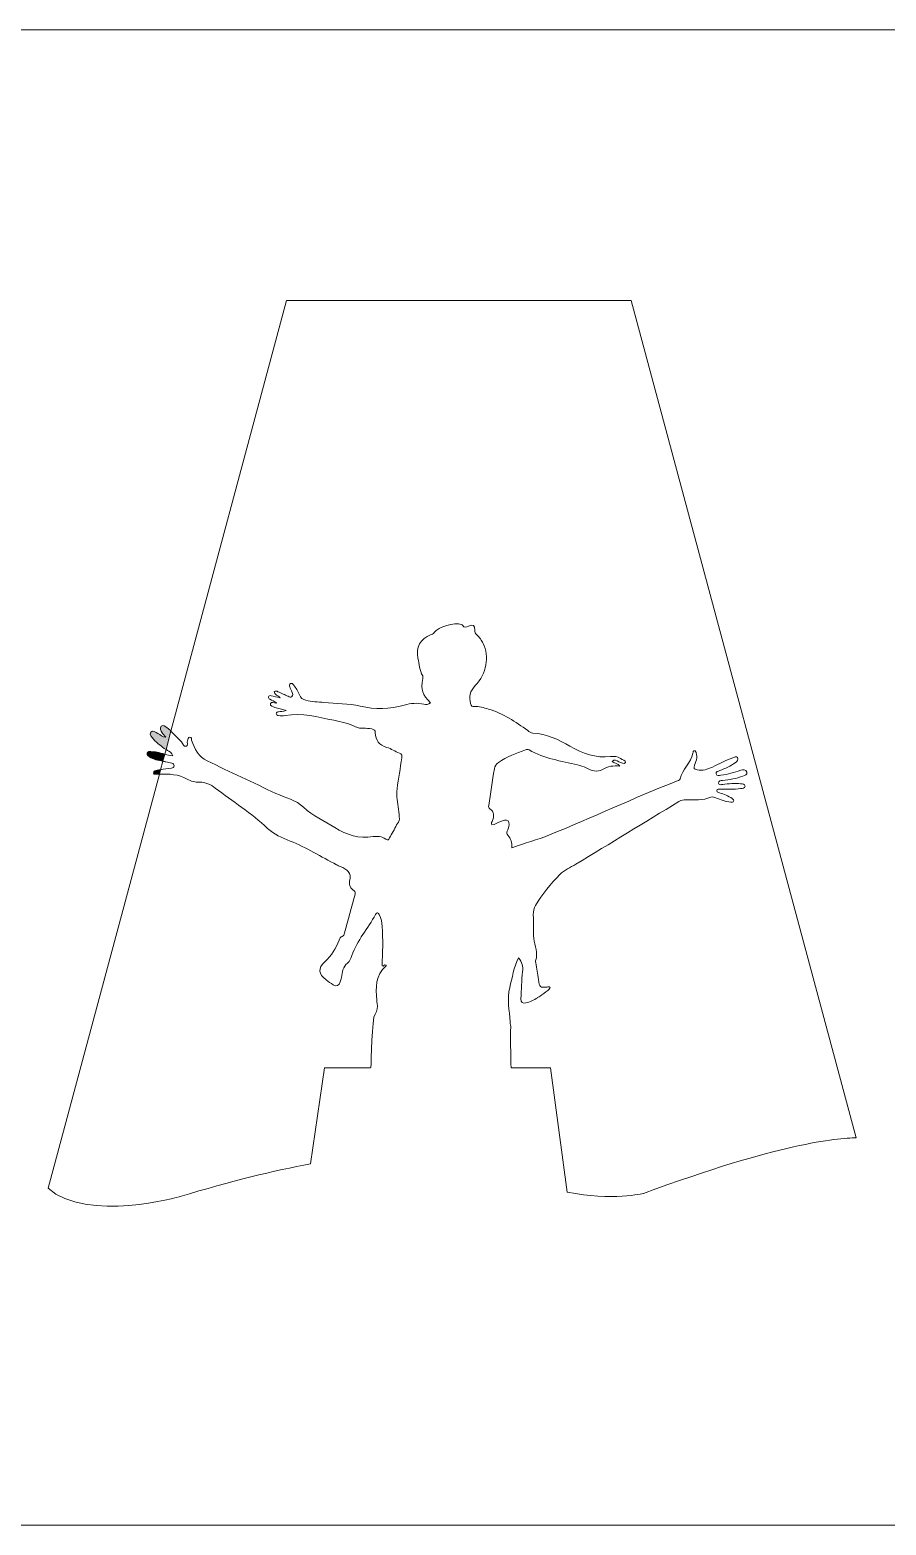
# Model space of a CAD drawing. Extents: x 20 to 2250, y -2734 to 1454.
# Drawn here: x 1622.4 to 1898.3, y 445.7 to 927.6 of the extents above; entities that cross this region are included whole.
import ezdxf

# ---------------------------------------------------------------- set-up
doc = ezdxf.new("R2010")
doc.units = 0
doc.header["$MEASUREMENT"] = 0
doc.layers.add('Layer 1', color=7, linetype='Continuous')

# ---------------------------------------------------------------- blocks, each defined once
blk = doc.blocks.new('block 17')
at = {"layer": 'Layer 1', "true_color": 0xf2b571}
h = blk.add_hatch(color=31, dxfattribs=at)
h.dxf.hatch_style = 2
edge = h.paths.add_edge_path()
edge.add_spline(control_points=[(1666.64, 702.64), (1666.06, 703.07), (1665.33, 703.68), (1664.74, 703.17), (1664.06, 702.57), (1664.62, 701.74), (1665.04, 701.09), (1665.36, 700.61), (1665.74, 700.17), (1666.17, 699.61), (1665.03, 699.57), (1664.51, 700.54), (1663.67, 700.86), (1662.91, 701.15), (1662.07, 702.2), (1661.37, 701.27), (1660.76, 700.46), (1661.65, 699.63), (1662.23, 699), (1663.4, 697.69), (1664.8, 696.65), (1666.26, 695.68), (1666.26, 695.68), (1667.85, 701.62), (1667.85, 701.62), (1667.47, 701.98), (1667.06, 702.32), (1666.64, 702.64)], knot_values=[0, 0, 0, 0, 1, 1, 1, 2, 2, 2, 3, 3, 3, 4, 4, 4, 5, 5, 5, 6, 6, 6, 7, 7, 7, 8, 8, 8, 9, 9, 9, 9], degree=3, periodic=1)
edge = h.paths.add_edge_path()
edge.add_spline(control_points=[(1663.36, 694.82), (1662.7, 694.91), (1662.05, 694.99), (1661.4, 694.99), (1660.95, 695), (1660.34, 695.22), (1660.21, 694.47), (1660.11, 693.89), (1660.46, 693.55), (1660.91, 693.28), (1662.25, 692.46), (1663.75, 692.18), (1665.24, 691.89), (1665.24, 691.89), (1665.85, 694.17), (1665.85, 694.17), (1665.01, 694.42), (1664.2, 694.71), (1663.36, 694.82)], knot_values=[0, 0, 0, 0, 1, 1, 1, 2, 2, 2, 3, 3, 3, 4, 4, 4, 5, 5, 5, 6, 6, 6, 6], degree=3, periodic=1)
edge = h.paths.add_edge_path()
edge.add_spline(control_points=[(1663.43, 688.99), (1662.96, 688.9), (1662.16, 688.83), (1662.26, 688.1), (1662.36, 687.39), (1663.08, 687.85), (1663.5, 687.72), (1663.6, 687.69), (1663.72, 687.72), (1663.83, 687.72), (1663.93, 687.72), (1664.02, 687.73), (1664.12, 687.73), (1664.12, 687.73), (1664.51, 689.17), (1664.51, 689.17), (1664.15, 689.12), (1663.79, 689.06), (1663.43, 688.99)], knot_values=[0, 0, 0, 0, 1, 1, 1, 2, 2, 2, 3, 3, 3, 4, 4, 4, 5, 5, 5, 6, 6, 6, 6], degree=3, periodic=1)
at = {"layer": 'Layer 1', "lineweight": 0}
blk.add_lwpolyline([(1286.62, 927.6), (1286.62, 445.71), (2250.4, 445.71), (2250.4, 927.6), (1286.62, 927.6)], dxfattribs=at)
for points, knots in [([(1820.08, 552.61), (1820.08, 552.61), (1809.93, 550.07), (1795.56, 553.05), (1795.56, 553.05), (1790.16, 593.07), (1790.16, 593.07), (1790.16, 593.07), (1777.44, 593.07), (1777.44, 593.07), (1777.31, 595.8), (1777.27, 605.37), (1777.33, 605.92), (1777.4, 606.56), (1777.18, 607.23), (1777.15, 607.88), (1776.98, 611.58), (1776.05, 615.25), (1777.01, 618.99), (1777.82, 622.15), (1778.35, 625.39), (1779.82, 628.49), (1781.08, 627.1), (1781.34, 625.76), (1781.15, 624.1), (1780.81, 621.21), (1780.82, 618.28), (1780.62, 615.36), (1780.53, 614.08), (1781.23, 613.81), (1782.24, 614.02), (1783.58, 614.29), (1784.79, 614.9), (1785.92, 615.66), (1785.92, 615.66), (1786.29, 615.89), (1786.81, 616.22), (1788.27, 617.18), (1790.89, 619.01), (1789.73, 619.14), (1789.68, 619.15), (1789.63, 619.15), (1789.56, 619.15), (1789.43, 619.15), (1789.25, 619.13), (1789.04, 619.1), (1786.63, 618.92), (1786.65, 618.99), (1786.29, 621.56), (1786.04, 623.35), (1785.7, 625.13), (1785.4, 626.91), (1785.37, 627.13), (1785.24, 627.38), (1785.31, 627.55), (1786.36, 630.08), (1784.9, 632.4), (1784.77, 634.82), (1784.63, 637.35), (1784.71, 639.89), (1784.61, 642.42), (1784.57, 643.51), (1784.82, 644.5), (1785.36, 645.41), (1787.53, 649.07), (1790.21, 652.38), (1793.17, 655.41), (1794.56, 656.82), (1796.56, 657.64), (1798.29, 658.69), (1809.38, 665.43), (1820.47, 672.16), (1831.55, 678.92), (1832.3, 679.38), (1832.99, 679.52), (1833.86, 679.48), (1836.55, 679.36), (1839.27, 679.29), (1841.83, 680.29), (1842.47, 680.54), (1842.9, 680.25), (1843.39, 680.09), (1844.99, 679.56), (1846.53, 678.81), (1848.26, 678.75), (1848.57, 678.74), (1848.98, 678.62), (1849.15, 678.98), (1849.35, 679.41), (1849.01, 679.66), (1848.68, 679.9), (1847.46, 680.77), (1846.04, 681.2), (1844.66, 681.72), (1844.27, 681.87), (1843.69, 681.82), (1843.76, 682.41), (1843.83, 683.01), (1844.37, 682.88), (1844.81, 682.88), (1847.02, 682.91), (1849.22, 682.81), (1851.42, 683.07), (1852.01, 683.14), (1852.81, 683.1), (1852.83, 683.86), (1852.84, 684.65), (1851.96, 684.58), (1851.42, 684.66), (1849.49, 684.91), (1847.58, 684.6), (1845.66, 684.43), (1845.19, 684.39), (1844.38, 684.06), (1844.27, 684.81), (1844.16, 685.63), (1845.04, 685.64), (1845.58, 685.7), (1847.82, 685.95), (1850.03, 686.33), (1852.15, 687.11), (1852.72, 687.32), (1853.65, 687.53), (1853.4, 688.37), (1853.13, 689.3), (1852.2, 689.22), (1851.45, 688.97), (1849.37, 688.28), (1847.27, 687.66), (1845.09, 687.41), (1844.57, 687.35), (1843.72, 687.01), (1843.52, 687.8), (1843.31, 688.63), (1844.21, 688.67), (1844.71, 688.88), (1846.45, 689.57), (1848.16, 690.33), (1849.67, 691.43), (1850.2, 691.82), (1850.83, 692.34), (1850.39, 693.07), (1849.98, 693.75), (1849.37, 693.12), (1848.91, 692.98), (1846.59, 692.29), (1844.52, 691.01), (1842.34, 690), (1840.77, 689.27), (1839.15, 688.81), (1837.39, 689.13), (1836.47, 689.3), (1836.15, 689.63), (1836.57, 690.65), (1837.19, 692.15), (1837.72, 693.73), (1836.78, 695.3), (1836.1, 695.32), (1836.08, 694.77), (1836.03, 694.5), (1835.47, 691.33), (1832.6, 689.31), (1831.92, 686.2), (1831.79, 685.62), (1831.15, 685.6), (1830.73, 685.43), (1816.94, 680.08), (1803.57, 673.71), (1789.86, 668.15), (1785.91, 666.55), (1781.8, 665.52), (1777.72, 663.95), (1777.77, 665.59), (1777.38, 666.94), (1776.38, 668.05), (1775.98, 668.49), (1775.96, 668.9), (1776.24, 669.39), (1776.37, 669.62), (1776.42, 669.91), (1776.5, 670.16), (1776.77, 671.01), (1777.09, 672.06), (1776.48, 672.67), (1775.82, 673.32), (1774.82, 672.76), (1774.01, 672.45), (1773.1, 672.09), (1772.29, 671.46), (1771.25, 671.42), (1770.85, 671.96), (1771.38, 672.33), (1771.5, 672.77), (1771.9, 674.19), (1772.23, 675.6), (1770.64, 676.56), (1770.19, 676.83), (1770.15, 677.09), (1770.24, 677.62), (1770.89, 681.57), (1771.47, 685.52), (1772.06, 689.48), (1772.19, 690.37), (1772.68, 690.98), (1773.38, 691.47), (1776.07, 693.36), (1779.14, 694.42), (1782.15, 695.6), (1782.52, 695.74), (1782.9, 695.73), (1783.27, 695.53), (1788.11, 692.76), (1793.56, 691.97), (1798.87, 690.76), (1799.86, 690.54), (1800.74, 690.21), (1801.61, 689.74), (1803.3, 688.82), (1805.13, 688.26), (1806.93, 689.27), (1808.63, 690.22), (1810.37, 690.63), (1812.51, 690.26), (1811.82, 691.31), (1810.69, 691.15), (1810.03, 691.81), (1810.77, 692.78), (1811.43, 691.95), (1812.12, 691.74), (1812.86, 691.53), (1813.88, 690.68), (1814.29, 691.53), (1814.61, 692.21), (1813.27, 692.37), (1812.69, 692.78), (1811.73, 693.47), (1810.61, 693.49), (1809.52, 693.38), (1804.73, 692.91), (1800.54, 694.31), (1796.43, 696.76), (1792.78, 698.93), (1788.84, 700.71), (1784.45, 700.98), (1783.8, 701.02), (1783.35, 701.45), (1782.86, 701.79), (1778.89, 704.57), (1774.9, 707.29), (1770.19, 708.7), (1768.67, 709.15), (1767.14, 709.6), (1765.53, 709.54), (1764.84, 709.51), (1764.57, 709.64), (1764.39, 710.46), (1763.88, 712.72), (1764.16, 714.46), (1765.92, 716.27), (1769.57, 720.02), (1770.45, 725.75), (1768.44, 729.83), (1767.93, 730.88), (1767.27, 731.84), (1766.4, 732.61), (1765.9, 733.04), (1765.72, 733.47), (1765.74, 734.15), (1765.8, 735.73), (1765.22, 736.1), (1763.72, 735.43), (1762.97, 735.1), (1762.35, 734.73), (1761.83, 735.7), (1761.76, 735.82), (1761.56, 735.89), (1761.41, 735.95), (1759.26, 736.74), (1753.97, 735.21), (1752.72, 733.35), (1752.38, 732.85), (1751.99, 732.78), (1751.53, 732.61), (1748.3, 731.42), (1746.7, 728.52), (1747.43, 725.12), (1747.83, 723.2), (1747.98, 721.2), (1748.97, 719.43), (1749.16, 719.1), (1749.02, 718.83), (1748.97, 718.51), (1748.38, 714.87), (1748.87, 713.34), (1751.45, 710.7), (1750.79, 710.24), (1750.05, 710.07), (1749.35, 710.26), (1747.2, 710.82), (1745.13, 710.57), (1743.04, 709.98), (1738.32, 708.64), (1733.65, 708.54), (1728.8, 709.63), (1725.02, 710.49), (1721.05, 710.53), (1717.17, 710.86), (1715.2, 711.02), (1713.23, 711.04), (1711.3, 711.53), (1710.31, 711.77), (1709.66, 712.3), (1709.28, 713.27), (1708.82, 714.46), (1708.15, 715.54), (1707.31, 716.49), (1707.06, 716.76), (1706.8, 717.17), (1706.35, 716.9), (1705.95, 716.67), (1705.96, 716.27), (1706.12, 715.88), (1706.38, 715.28), (1706.64, 714.68), (1706.93, 714.09), (1707.17, 713.6), (1707.24, 713.13), (1706.84, 712.72), (1706.42, 712.32), (1706.02, 712.64), (1705.63, 712.82), (1704.53, 713.31), (1703.43, 713.79), (1702.34, 714.31), (1701.92, 714.5), (1701.52, 714.6), (1701.06, 714.35), (1701.18, 713.21), (1702.44, 713.19), (1703, 712.36), (1702, 712.59), (1701.08, 712.84), (1700.14, 713.01), (1699.83, 713.07), (1699.41, 713.03), (1699.27, 712.68), (1699.12, 712.3), (1699.46, 712.09), (1699.75, 711.93), (1700.46, 711.52), (1701.18, 711.13), (1701.93, 710.72), (1701.82, 710.68), (1701.75, 710.62), (1701.69, 710.62), (1701.08, 710.63), (1700.22, 711.35), (1699.95, 710.49), (1699.66, 709.58), (1700.77, 709.48), (1701.35, 709.26), (1702.4, 708.87), (1703.52, 708.66), (1705, 708.27), (1703.96, 707.7), (1703.19, 708.04), (1702.52, 707.84), (1702.22, 707.75), (1701.79, 707.66), (1701.77, 707.31), (1701.75, 706.87), (1702.14, 706.63), (1702.55, 706.61), (1703.26, 706.56), (1704, 706.47), (1704.69, 706.6), (1710.04, 707.58), (1715.16, 706.11), (1720.31, 705.09), (1722.71, 704.61), (1725.1, 704.12), (1727.35, 702.98), (1728.91, 702.18), (1730.81, 702.75), (1732.54, 702.32), (1733.32, 702.13), (1733.68, 701.96), (1733.7, 701.12), (1733.76, 698.62), (1734.95, 697.06), (1737.43, 696.34), (1738.83, 695.94), (1740.09, 695.07), (1741.46, 694.51), (1742.26, 694.19), (1742.37, 693.67), (1742.25, 692.96), (1741.73, 689.65), (1741.19, 686.35), (1740.71, 683.05), (1740.55, 681.91), (1740.59, 680.75), (1740.76, 679.59), (1741.07, 677.49), (1741.37, 675.37), (1741.49, 673.25), (1741.52, 672.64), (1740.92, 671.98), (1740.58, 671.36), (1739.83, 669.96), (1739.05, 668.57), (1738.29, 667.17), (1738, 666.62), (1737.77, 666.31), (1737.08, 666.81), (1735.86, 667.7), (1734.36, 667.8), (1732.97, 667.59), (1728.44, 666.92), (1724.44, 668.09), (1720.64, 670.52), (1717.27, 672.68), (1713.54, 674.2), (1710.6, 677.07), (1708.16, 679.46), (1704.7, 680.13), (1701.68, 681.54), (1694.28, 684.98), (1686.9, 688.5), (1679.52, 692), (1676.71, 693.34), (1675.46, 695.88), (1674.5, 698.64), (1674.37, 699.01), (1674.62, 699.69), (1673.97, 699.65), (1673.42, 699.6), (1673.31, 698.98), (1673.17, 698.5), (1672.99, 697.91), (1673.47, 696.94), (1672.82, 696.74), (1671.91, 696.46), (1671.71, 697.6), (1671.22, 698.12), (1670.09, 699.28), (1669.05, 700.53), (1667.85, 701.62), (1667.85, 701.62), (1666.26, 695.68), (1666.26, 695.68), (1666.41, 695.58), (1666.57, 695.48), (1666.72, 695.38), (1667.33, 694.98), (1668.12, 694.72), (1668.45, 693.68), (1667.52, 693.68), (1666.68, 693.91), (1665.85, 694.17), (1665.85, 694.17), (1665.24, 691.89), (1665.24, 691.89), (1665.58, 691.83), (1665.91, 691.76), (1666.24, 691.69), (1666.89, 691.55), (1667.54, 691.47), (1668.16, 691.26), (1668.5, 691.15), (1668.91, 690.96), (1668.86, 690.46), (1668.81, 689.94), (1668.51, 689.72), (1667.99, 689.65), (1666.83, 689.5), (1665.66, 689.36), (1664.51, 689.17), (1664.51, 689.17), (1664.12, 687.73), (1664.12, 687.73), (1667.22, 687.83), (1670.25, 687.73), (1673.1, 686.14), (1674.25, 685.49), (1675.73, 685.1), (1677.03, 685.14), (1679.08, 685.22), (1680.6, 684.38), (1682.13, 683.25), (1687.84, 679.04), (1693.76, 675.12), (1698.99, 670.26), (1701.06, 668.34), (1703.68, 667.24), (1706.3, 666.19), (1711.51, 664.1), (1716.23, 661.05), (1721.24, 658.55), (1721.63, 658.35), (1722, 658.09), (1722.41, 657.94), (1724.58, 657.11), (1726.15, 656.01), (1725.44, 653.23), (1725.12, 652.01), (1725.7, 650.83), (1726.84, 650.12), (1727.31, 649.82), (1727.31, 649.59), (1727.17, 649.07), (1726.01, 644.91), (1724.9, 640.74), (1723.82, 636.56), (1723.69, 636.03), (1723.55, 635.68), (1723.02, 635.46), (1722.48, 635.25), (1722.23, 634.74), (1722.04, 634.2), (1721.08, 631.53), (1719.52, 629.26), (1717.49, 627.28), (1715.15, 625.01), (1715.29, 623.42), (1717.86, 621.47), (1718.6, 620.91), (1719.33, 620.32), (1720.13, 619.84), (1721.23, 619.19), (1722.02, 619.55), (1722.42, 620.75), (1722.57, 621.21), (1722.67, 621.7), (1722.76, 622.18), (1723.06, 623.9), (1723.2, 625.64), (1724.78, 626.86), (1725.5, 627.43), (1725.81, 628.41), (1726.13, 629.29), (1727.9, 634.16), (1731.3, 638.07), (1733.81, 642.5), (1734.25, 643.28), (1734.61, 643.06), (1734.97, 642.46), (1735.66, 641.3), (1735.86, 639.96), (1735.94, 638.67), (1736.2, 634.44), (1736.1, 630.2), (1735.88, 625.92), (1736.38, 625.5), (1736.61, 626.5), (1737.12, 626.22), (1737.14, 626.14), (1737.2, 625.98), (1737.17, 625.95), (1733.66, 622.92), (1733.86, 618.89), (1734.16, 614.83), (1734.19, 614.51), (1734.29, 614.19), (1734.32, 613.86), (1734.43, 612.65), (1734.52, 611.58), (1733.61, 610.43), (1732.53, 609.06), (1732.5, 594.95), (1732.26, 593.15), (1732.23, 593.16), (1732.2, 593.17), (1732.18, 593.18), (1732.18, 593.14), (1732.18, 593.11), (1732.16, 593.07), (1732.16, 593.07), (1717.34, 593.07), (1717.34, 593.07), (1717.34, 593.07), (1712.86, 562.11), (1712.86, 562.11), (1701.11, 559.97), (1687.3, 556.59), (1670.8, 551.6), (1670.8, 551.6), (1640.9, 543.04), (1628.25, 554.26), (1628.25, 554.26), (1664.12, 687.73), (1664.12, 687.73), (1664.02, 687.73), (1663.93, 687.72), (1663.83, 687.72), (1663.72, 687.72), (1663.6, 687.69), (1663.5, 687.72), (1663.08, 687.85), (1662.36, 687.39), (1662.26, 688.1), (1662.16, 688.83), (1662.96, 688.9), (1663.43, 688.99), (1663.79, 689.06), (1664.15, 689.12), (1664.51, 689.17), (1664.51, 689.17), (1665.24, 691.89), (1665.24, 691.89), (1663.75, 692.18), (1662.25, 692.46), (1660.91, 693.28), (1660.46, 693.55), (1660.11, 693.89), (1660.21, 694.47), (1660.34, 695.22), (1660.95, 695), (1661.4, 694.99), (1662.05, 694.99), (1662.7, 694.91), (1663.36, 694.82), (1664.2, 694.71), (1665.01, 694.42), (1665.85, 694.17), (1665.85, 694.17), (1666.26, 695.68), (1666.26, 695.68), (1664.8, 696.65), (1663.4, 697.69), (1662.23, 699), (1661.65, 699.63), (1660.76, 700.46), (1661.37, 701.27), (1662.07, 702.2), (1662.91, 701.15), (1663.67, 700.86), (1664.51, 700.54), (1665.03, 699.57), (1666.17, 699.61), (1665.74, 700.17), (1665.36, 700.61), (1665.04, 701.09), (1664.62, 701.74), (1664.06, 702.57), (1664.74, 703.17), (1665.33, 703.68), (1666.06, 703.07), (1666.64, 702.64), (1667.06, 702.32), (1667.47, 701.98), (1667.85, 701.62), (1667.85, 701.62), (1705.14, 840.36), (1705.14, 840.36), (1705.14, 840.36), (1816.12, 840.36), (1816.12, 840.36), (1816.12, 840.36), (1888.65, 570.49), (1888.65, 570.49), (1882.39, 570.51), (1863.79, 568.71), (1820.08, 552.61)], [0, 0, 0, 0, 1, 1, 1, 2, 2, 2, 3, 3, 3, 4, 4, 4, 5, 5, 5, 6, 6, 6, 7, 7, 7, 8, 8, 8, 9, 9, 9, 10, 10, 10, 11, 11, 11, 12, 12, 12, 13, 13, 13, 14, 14, 14, 15, 15, 15, 16, 16, 16, 17, 17, 17, 18, 18, 18, 19, 19, 19, 20, 20, 20, 21, 21, 21, 22, 22, 22, 23, 23, 23, 24, 24, 24, 25, 25, 25, 26, 26, 26, 27, 27, 27, 28, 28, 28, 29, 29, 29, 30, 30, 30, 31, 31, 31, 32, 32, 32, 33, 33, 33, 34, 34, 34, 35, 35, 35, 36, 36, 36, 37, 37, 37, 38, 38, 38, 39, 39, 39, 40, 40, 40, 41, 41, 41, 42, 42, 42, 43, 43, 43, 44, 44, 44, 45, 45, 45, 46, 46, 46, 47, 47, 47, 48, 48, 48, 49, 49, 49, 50, 50, 50, 51, 51, 51, 52, 52, 52, 53, 53, 53, 54, 54, 54, 55, 55, 55, 56, 56, 56, 57, 57, 57, 58, 58, 58, 59, 59, 59, 60, 60, 60, 61, 61, 61, 62, 62, 62, 63, 63, 63, 64, 64, 64, 65, 65, 65, 66, 66, 66, 67, 67, 67, 68, 68, 68, 69, 69, 69, 70, 70, 70, 71, 71, 71, 72, 72, 72, 73, 73, 73, 74, 74, 74, 75, 75, 75, 76, 76, 76, 77, 77, 77, 78, 78, 78, 79, 79, 79, 80, 80, 80, 81, 81, 81, 82, 82, 82, 83, 83, 83, 84, 84, 84, 85, 85, 85, 86, 86, 86, 87, 87, 87, 88, 88, 88, 89, 89, 89, 90, 90, 90, 91, 91, 91, 92, 92, 92, 93, 93, 93, 94, 94, 94, 95, 95, 95, 96, 96, 96, 97, 97, 97, 98, 98, 98, 99, 99, 99, 100, 100, 100, 101, 101, 101, 102, 102, 102, 103, 103, 103, 104, 104, 104, 105, 105, 105, 106, 106, 106, 107, 107, 107, 108, 108, 108, 109, 109, 109, 110, 110, 110, 111, 111, 111, 112, 112, 112, 113, 113, 113, 114, 114, 114, 115, 115, 115, 116, 116, 116, 117, 117, 117, 118, 118, 118, 119, 119, 119, 120, 120, 120, 121, 121, 121, 122, 122, 122, 123, 123, 123, 124, 124, 124, 125, 125, 125, 126, 126, 126, 127, 127, 127, 128, 128, 128, 129, 129, 129, 130, 130, 130, 131, 131, 131, 132, 132, 132, 133, 133, 133, 134, 134, 134, 135, 135, 135, 136, 136, 136, 137, 137, 137, 138, 138, 138, 139, 139, 139, 140, 140, 140, 141, 141, 141, 142, 142, 142, 143, 143, 143, 144, 144, 144, 145, 145, 145, 146, 146, 146, 147, 147, 147, 148, 148, 148, 149, 149, 149, 150, 150, 150, 151, 151, 151, 152, 152, 152, 153, 153, 153, 154, 154, 154, 155, 155, 155, 156, 156, 156, 157, 157, 157, 158, 158, 158, 159, 159, 159, 160, 160, 160, 161, 161, 161, 162, 162, 162, 163, 163, 163, 164, 164, 164, 165, 165, 165, 166, 166, 166, 167, 167, 167, 168, 168, 168, 169, 169, 169, 170, 170, 170, 171, 171, 171, 172, 172, 172, 173, 173, 173, 174, 174, 174, 175, 175, 175, 176, 176, 176, 177, 177, 177, 178, 178, 178, 179, 179, 179, 180, 180, 180, 181, 181, 181, 182, 182, 182, 183, 183, 183, 184, 184, 184, 185, 185, 185, 186, 186, 186, 187, 187, 187, 188, 188, 188, 189, 189, 189, 190, 190, 190, 191, 191, 191, 192, 192, 192, 193, 193, 193, 194, 194, 194, 195, 195, 195, 196, 196, 196, 197, 197, 197, 198, 198, 198, 199, 199, 199, 200, 200, 200, 201, 201, 201, 202, 202, 202, 203, 203, 203, 204, 204, 204, 205, 205, 205, 206, 206, 206, 207, 207, 207, 208, 208, 208, 209, 209, 209, 210, 210, 210, 211, 211, 211, 212, 212, 212, 213, 213, 213, 214, 214, 214, 215, 215, 215, 216, 216, 216, 217, 217, 217, 218, 218, 218, 219, 219, 219, 220, 220, 220, 221, 221, 221, 221]), ([(1666.64, 702.64), (1666.06, 703.07), (1665.33, 703.68), (1664.74, 703.17), (1664.06, 702.57), (1664.62, 701.74), (1665.04, 701.09), (1665.36, 700.61), (1665.74, 700.17), (1666.17, 699.61), (1665.03, 699.57), (1664.51, 700.54), (1663.67, 700.86), (1662.91, 701.15), (1662.07, 702.2), (1661.37, 701.27), (1660.76, 700.46), (1661.65, 699.63), (1662.23, 699), (1663.4, 697.69), (1664.8, 696.65), (1666.26, 695.68), (1666.26, 695.68), (1667.85, 701.62), (1667.85, 701.62), (1667.47, 701.98), (1667.06, 702.32), (1666.64, 702.64)], [0, 0, 0, 0, 1, 1, 1, 2, 2, 2, 3, 3, 3, 4, 4, 4, 5, 5, 5, 6, 6, 6, 7, 7, 7, 8, 8, 8, 9, 9, 9, 9]), ([(1663.36, 694.82), (1662.7, 694.91), (1662.05, 694.99), (1661.4, 694.99), (1660.95, 695), (1660.34, 695.22), (1660.21, 694.47), (1660.11, 693.89), (1660.46, 693.55), (1660.91, 693.28), (1662.25, 692.46), (1663.75, 692.18), (1665.24, 691.89), (1665.24, 691.89), (1665.85, 694.17), (1665.85, 694.17), (1665.01, 694.42), (1664.2, 694.71), (1663.36, 694.82)], [0, 0, 0, 0, 1, 1, 1, 2, 2, 2, 3, 3, 3, 4, 4, 4, 5, 5, 5, 6, 6, 6, 6]), ([(1663.43, 688.99), (1662.96, 688.9), (1662.16, 688.83), (1662.26, 688.1), (1662.36, 687.39), (1663.08, 687.85), (1663.5, 687.72), (1663.6, 687.69), (1663.72, 687.72), (1663.83, 687.72), (1663.93, 687.72), (1664.02, 687.73), (1664.12, 687.73), (1664.12, 687.73), (1664.51, 689.17), (1664.51, 689.17), (1664.15, 689.12), (1663.79, 689.06), (1663.43, 688.99)], [0, 0, 0, 0, 1, 1, 1, 2, 2, 2, 3, 3, 3, 4, 4, 4, 5, 5, 5, 6, 6, 6, 6])]:
    blk.add_open_spline(points, degree=3, knots=knots, dxfattribs=at)
blk = doc.blocks.new('block 18')
at = {"layer": 'Layer 1', "true_color": 0xf2b571}
h = blk.add_hatch(color=31, dxfattribs=at)
h.dxf.hatch_style = 2
edge = h.paths.add_edge_path()
edge.add_spline(control_points=[(1667.85, 701.62), (1667.85, 701.62), (1666.26, 695.68), (1666.26, 695.68), (1664.8, 696.65), (1663.4, 697.69), (1662.23, 699), (1661.65, 699.63), (1660.76, 700.46), (1661.37, 701.27), (1662.07, 702.2), (1662.91, 701.15), (1663.67, 700.86), (1664.51, 700.54), (1665.03, 699.57), (1666.17, 699.61), (1665.74, 700.17), (1665.36, 700.61), (1665.04, 701.09), (1664.62, 701.74), (1664.06, 702.57), (1664.74, 703.17), (1665.33, 703.68), (1666.06, 703.07), (1666.64, 702.64), (1667.06, 702.32), (1667.47, 701.98), (1667.85, 701.62)], knot_values=[0, 0, 0, 0, 1, 1, 1, 2, 2, 2, 3, 3, 3, 4, 4, 4, 5, 5, 5, 6, 6, 6, 7, 7, 7, 8, 8, 8, 9, 9, 9, 9], degree=3, periodic=1)
h = blk.add_hatch(color=31, dxfattribs=at)
h.dxf.hatch_style = 2
edge = h.paths.add_edge_path()
edge.add_spline(control_points=[(1665.85, 694.17), (1665.85, 694.17), (1665.24, 691.89), (1665.24, 691.89), (1663.75, 692.18), (1662.25, 692.46), (1660.91, 693.28), (1660.46, 693.55), (1660.11, 693.89), (1660.21, 694.47), (1660.34, 695.22), (1660.95, 695), (1661.4, 694.99), (1662.05, 694.99), (1662.7, 694.91), (1663.36, 694.82), (1664.2, 694.71), (1665.01, 694.42), (1665.85, 694.17)], knot_values=[0, 0, 0, 0, 1, 1, 1, 2, 2, 2, 3, 3, 3, 4, 4, 4, 5, 5, 5, 6, 6, 6, 6], degree=3, periodic=1)
h = blk.add_hatch(color=31, dxfattribs=at)
h.dxf.hatch_style = 2
edge = h.paths.add_edge_path()
edge.add_spline(control_points=[(1664.51, 689.17), (1664.51, 689.17), (1664.12, 687.73), (1664.12, 687.73), (1664.02, 687.73), (1663.93, 687.72), (1663.83, 687.72), (1663.72, 687.72), (1663.6, 687.69), (1663.5, 687.72), (1663.08, 687.85), (1662.36, 687.39), (1662.26, 688.1), (1662.16, 688.83), (1662.96, 688.9), (1663.43, 688.99), (1663.79, 689.06), (1664.15, 689.12), (1664.51, 689.17)], knot_values=[0, 0, 0, 0, 1, 1, 1, 2, 2, 2, 3, 3, 3, 4, 4, 4, 5, 5, 5, 6, 6, 6, 6], degree=3, periodic=1)
at = {"layer": 'Layer 1', "lineweight": 0}
for points, knots in [([(1667.85, 701.62), (1667.85, 701.62), (1666.26, 695.68), (1666.26, 695.68), (1664.8, 696.65), (1663.4, 697.69), (1662.23, 699), (1661.65, 699.63), (1660.76, 700.46), (1661.37, 701.27), (1662.07, 702.2), (1662.91, 701.15), (1663.67, 700.86), (1664.51, 700.54), (1665.03, 699.57), (1666.17, 699.61), (1665.74, 700.17), (1665.36, 700.61), (1665.04, 701.09), (1664.62, 701.74), (1664.06, 702.57), (1664.74, 703.17), (1665.33, 703.68), (1666.06, 703.07), (1666.64, 702.64), (1667.06, 702.32), (1667.47, 701.98), (1667.85, 701.62)], [0, 0, 0, 0, 1, 1, 1, 2, 2, 2, 3, 3, 3, 4, 4, 4, 5, 5, 5, 6, 6, 6, 7, 7, 7, 8, 8, 8, 9, 9, 9, 9]), ([(1665.85, 694.17), (1665.85, 694.17), (1665.24, 691.89), (1665.24, 691.89), (1663.75, 692.18), (1662.25, 692.46), (1660.91, 693.28), (1660.46, 693.55), (1660.11, 693.89), (1660.21, 694.47), (1660.34, 695.22), (1660.95, 695), (1661.4, 694.99), (1662.05, 694.99), (1662.7, 694.91), (1663.36, 694.82), (1664.2, 694.71), (1665.01, 694.42), (1665.85, 694.17)], [0, 0, 0, 0, 1, 1, 1, 2, 2, 2, 3, 3, 3, 4, 4, 4, 5, 5, 5, 6, 6, 6, 6]), ([(1664.51, 689.17), (1664.51, 689.17), (1664.12, 687.73), (1664.12, 687.73), (1664.02, 687.73), (1663.93, 687.72), (1663.83, 687.72), (1663.72, 687.72), (1663.6, 687.69), (1663.5, 687.72), (1663.08, 687.85), (1662.36, 687.39), (1662.26, 688.1), (1662.16, 688.83), (1662.96, 688.9), (1663.43, 688.99), (1663.79, 689.06), (1664.15, 689.12), (1664.51, 689.17)], [0, 0, 0, 0, 1, 1, 1, 2, 2, 2, 3, 3, 3, 4, 4, 4, 5, 5, 5, 6, 6, 6, 6])]:
    blk.add_open_spline(points, degree=3, knots=knots, dxfattribs=at)
blk = doc.blocks.new('block 16')
at = {"layer": 'Layer 1'}
for name in ['block 17', 'block 18']:
    blk.add_blockref(name, (0, 0), dxfattribs=at)
blk = doc.blocks.new('block 2')
at = {"layer": 'Layer 1'}
blk.add_blockref('block 16', (0, 0), dxfattribs=at)

msp = doc.modelspace()

# ---------------------------------------------------------------- block references
at = {"layer": 'Layer 1'}
msp.add_blockref('block 2', (0, 0), dxfattribs=at)

doc.saveas('drawing.dxf')
